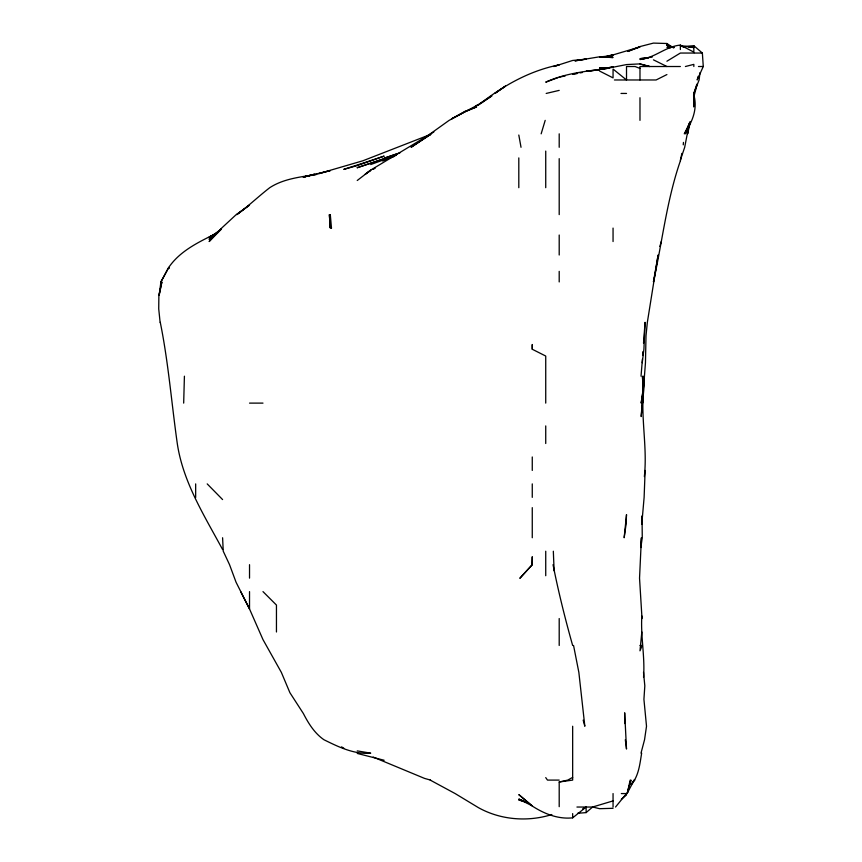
<?xml version="1.0" encoding="UTF-8"?>
<svg xmlns="http://www.w3.org/2000/svg" width="862" height="862" viewBox="0 0 862 862"><rect width="100%" height="100%" fill="white"/><g stroke="black" fill="none" stroke-linecap="round" stroke-linejoin="round"><path stroke-width="1.29" d="M624.67 723.552L624.681 712.788L626.512 749.046L625.316 739.715M641.878 516.209L641.77 524.29L644.119 497.363L645.132 470.436M183.681 403.114L184.414 376.188M643.494 387.2L643.795 376.188L643.806 389.646L641.188 416.572L643.074 389.646L642.449 376.188L643.321 389.646L641.166 403.114L643.074 389.646L642.47 403.114L643.257 392.091M643.354 392.091C641.112 420.279 647.405 448.369 644.356 476.557M643.548 677.284C645.11 656.844 640.552 636.404 641.834 615.942M531.951 564.675L532.263 556.723L532.263 564.675L519.98 578.143L532.263 564.675M641.026 376.188L642.427 359.045M642.621 355.381L642.804 351.707M643.494 388.428L645.466 362.719L646.004 335.792L647.351 322.323L658.115 255.012L653.439 281.939C662.296 241.565 666.768 200.146 680.366 160.892M683.254 144.848L683.447 142.402M640.919 543.868L641.425 537.748L639.539 578.143L642.007 618.539M643.526 343.141L645.078 322.323L643.914 349.261L642.244 362.719M699.998 72.634L699.093 79.972L693.835 93.441L696.625 84.875M217.698 232.686C199.812 241.565 180.384 250.389 168.736 267.425L160.903 281.939L159.147 295.397L161.894 281.939L158.877 295.397L158.727 308.865L160.106 322.323M639.981 645.466L642.201 645.466L639.981 650.832L641.824 631.997M640.854 547.542L642.265 537.748L642.039 516.209M641.651 753.172C639.863 763.807 638.785 775.822 631.523 784.291M680.409 160.763L681.853 153.414M630.165 780.099L627.234 793.568L630.973 780.099L627.04 793.568L634.206 780.099L634.863 780.099M697.293 83.646L693.835 96.9L693.738 106.91L693.619 94.788M698.155 76.309L697.186 79.972L703.273 66.514L702.368 53.045L693.835 45.708L682.823 46.548M640.994 753.172L644.55 739.715L646.511 726.246L643.925 699.319L644.819 685.85L643.515 672.392M541.153 133.836L545.193 120.368M659.839 246.435L661.305 241.543M680.366 160.16L684.687 147.294L688.706 126.488L687.628 133.836L690.376 121.596L685.409 133.836L689.481 122.813M690.408 121.488L684.309 133.836C692.294 122.113 698.037 108.623 693.662 94.464M160.903 281.939L168.736 267.425L169.232 268.47M631.135 784.291L634.206 780.099M220.672 229.874L209.132 241.543L221.653 228.085L236.059 214.746L249.527 205.091L236.834 214.616C248.299 206.212 258.535 196.374 269.752 187.69C283.781 178.563 300.741 177.012 316.85 174.329L303.381 176.979L330.308 170.611L319.296 173.564M577.551 813.319L586.128 812.597L592.603 807.037M220.672 229.701L209.132 239.464L221.502 228.893L209.132 237.987L213.625 235.283M621.34 799.246L626.512 794.969M523.697 800.917L518.805 799.052L532.263 805.916L518.805 794.602L532.263 806.056C544.245 813.803 558.156 819.396 572.659 817.844L586.128 807.037L586.128 812.597M357.234 180.503L370.703 170.105L433.845 131.994M370.703 170.105L365.208 174.221L370.703 170.557M478.41 105.099C502.255 86.254 529.074 70.792 559.201 64.855L553.738 66.514L572.659 60.459L586.128 59.166L581.225 59.92M480.479 103.677L491.879 95.887L474.65 106.91L478.41 104.604L449.124 120.368L424.557 137.931L430.257 134.515L411.088 147.294L430.655 134.429M666.908 61.224L680.366 53.045L693.835 53.045M572.659 777.373L567.756 780.099L559.201 781.996L559.201 806.681M218.108 232.331L209.132 237.19L214.746 234.399M372.944 169.394L375.185 168.219M666.908 74.563L656.122 79.972L614.423 79.972M582.755 808.707L586.128 807.037M396.401 155.257L370.703 164.545M608.152 56.353L639.981 46.936L627.741 51.44L639.981 46.57L653.439 43.1L666.908 43.499L673.642 47.97M382.717 160.763L393.956 156.572M430.838 134.3L362.934 160.763L318.067 173.844M608.152 56.483L613.054 54.694L603.26 57.248M558.07 77.602L545.732 82.159C565.655 72.925 587.895 71.158 609.38 68.098M397.63 153.598L384.161 158.209L400.076 152.746M382.674 160.763L384.161 160.278M613.054 800.906L592.528 807.037L576.937 807.037M551.852 814.536C527.76 822.111 500.574 820.021 478.41 807.64L455.147 793.568L430.213 780.099M303.381 177.195L314.522 174.221L303.381 177.087M693.835 45.708L693.835 52.108L680.366 45.083C665.539 46.473 654.764 58.023 639.981 59.5L644.873 58.562M685.398 66.514L693.835 64.37L693.835 66.514M546.185 93.441L559.201 90.381M602.032 69.38L626.512 64.585L639.981 63.885L649.679 66.514L639.981 64.036M559.201 77.203L565.31 75.867M608.152 56.547L613.054 55.599L599.586 56.957L613.054 57.538L599.586 56.795L575.105 60.803M597.14 70.167L599.586 69.693L586.128 71.309L593.465 70.555M577.551 73.292L572.659 74.089L577.551 73.442M580.007 72.893L582.453 72.494M575.105 60.857L578.779 60.297M559.201 781.996L572.659 780.099L572.659 726.246M652.222 57.075L639.981 58.67L648.547 57.873M595.911 70.307L599.586 69.93M621.006 93.441L626.512 93.441M613.054 808.297L599.586 808.696L592.765 807.037M609.014 67.71L599.586 67.872L609.014 67.839M673.642 47.194L666.908 47.259L670.582 47.852M694.406 53.045L702.368 53.045M680.366 66.514L639.981 66.514L639.981 79.972M698.468 66.514L703.273 66.514M249.527 403.114L262.985 403.114M559.201 780.099L547.489 780.099L545.732 777.61M621.319 793.568L626.512 793.568L615.533 807.037M682.823 46.871L685.268 47.011M688.943 47.216L693.835 47.496L680.366 45.783M357.234 750.888L370.703 753.172C354.174 754.595 338.357 746.858 323.897 739.715C314.544 733.228 308.488 723.477 303.381 713.542L289.912 692.714L281.357 672.392L262.985 639.604L249.527 608.971L236.059 582.238L229.54 564.675L223.247 551.217L222.59 537.748M523.697 801.089L518.805 799.968L527.372 802.641M384.161 760.262L357.234 753.431M430.558 780.099L424.557 778.408L373.149 757.062M666.908 43.499L666.908 45.223L674.256 47.529M639.981 68.443L635.1 66.514L626.512 66.514L626.512 79.972L613.054 69.057L613.054 77.882L599.586 71.05M653.439 59.844L666.908 66.514M532.263 349.261L532.263 344.498L532.274 349.261L545.732 356.049L545.732 403.114M341.524 746.88L343.776 748.13M666.908 45.223L670.076 47.108M262.985 591.612L276.454 605.07L276.454 631.997M207.203 483.894L222.59 499.572M222.59 549.536C204.434 515.799 182.97 482.106 177.281 443.499C171.549 403.104 168.402 362.396 160.267 322.323M240.67 591.612L249.527 608.971L249.527 591.612M572.659 645.487L572.648 645.466C565.149 618.765 558.436 591.925 553.038 564.675M583.175 720.126L584.835 726.246L578.855 672.392L573.553 645.466M518.805 135.032L521.025 147.294M554.126 570.795L553.329 551.217M680.366 45.083L680.366 49.533M639.981 97.74L639.981 120.368M613.054 228.085L613.054 241.543M613.054 793.568L613.054 807.037M572.659 813.599L572.659 817.844M559.201 133.836L559.201 147.294M559.201 158.651L559.201 214.616M559.201 235.024L559.201 255.012M559.201 271.358L559.201 281.939M559.201 618.539L559.201 645.466M545.732 151.087L545.732 187.69M545.732 425.914L545.732 443.499M545.732 551.217L545.732 575.719M532.263 456.968L532.263 470.436M532.263 483.894L532.263 497.363M532.263 507.643L532.263 537.748M518.805 157.908L518.805 187.69M249.527 564.675L249.527 578.143M195.663 483.894L195.663 497.536M626.512 514.733L626.081 524.29L624.163 537.748L626.512 514.733M505.337 86.178L494.896 93.441L505.337 86.222M464.941 111.413L451.483 118.902L464.941 111.823L476.664 106.91L464.941 111.413M384.161 158.694L357.234 167.724L384.161 158.694M370.703 160.634L343.776 169.383L357.234 165.612L384.161 156.108L370.703 160.634M613.054 66.902L599.586 69.348L613.054 66.902M331.482 228.085L330.308 227.406L329.359 214.616L330.308 228.085L330.308 214.616L331.482 228.085"/></g></svg>
